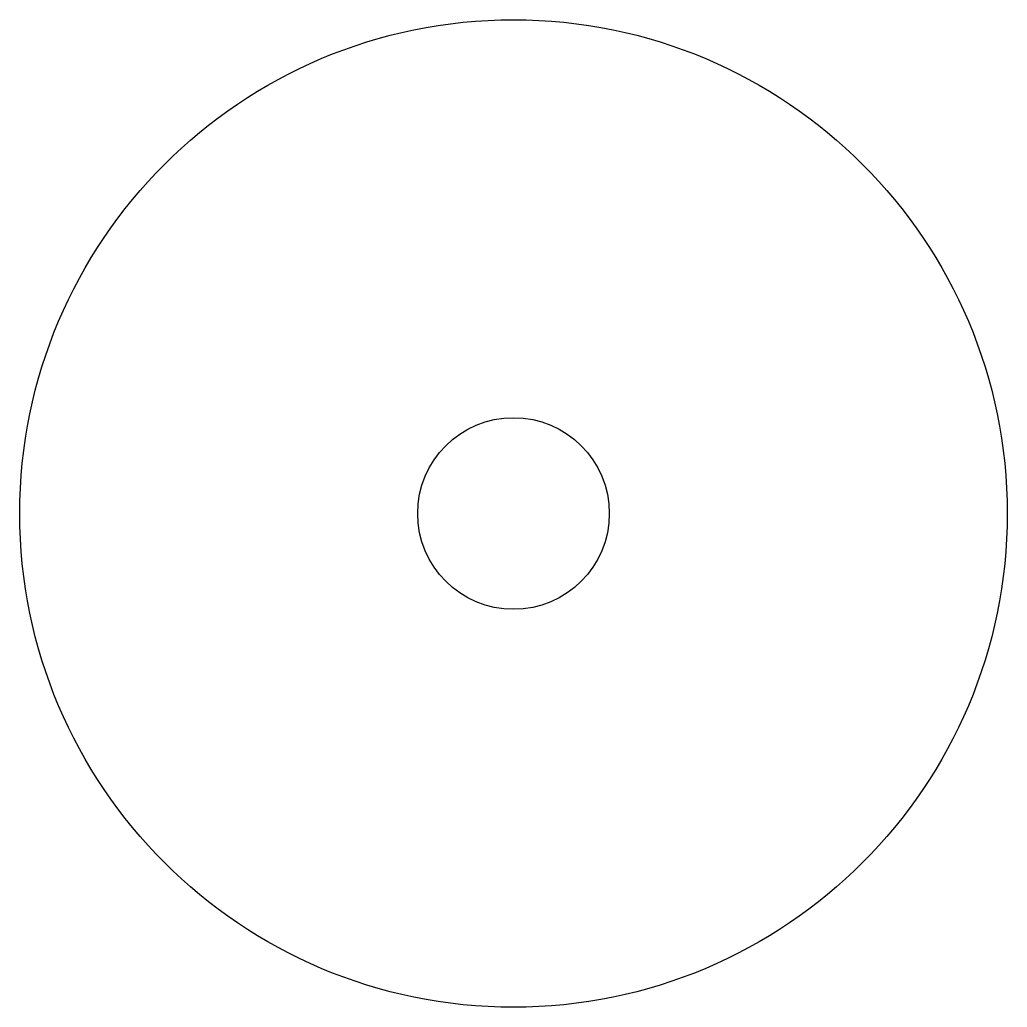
# Model space of a CAD drawing. Units: millimetres at full size, sheet at 1:100. Extents: x 5560 to 27011, y -10787 to 10664.
import ezdxf

# ---------------------------------------------------------------- set-up
doc = ezdxf.new("R2010")
doc.units = ezdxf.units.MM
doc.header["$LTSCALE"] = 100
doc.layers.add('0-0', color=7, linetype='Continuous')

msp = doc.modelspace()

# ---------------------------------------------------------------- linework, layer by layer
at = {"layer": '0-0'}
for radius in [10725.5, 2081.6]:
    msp.add_circle((16285.7, -61.2), radius, dxfattribs=at)

doc.saveas('drawing.dxf')
